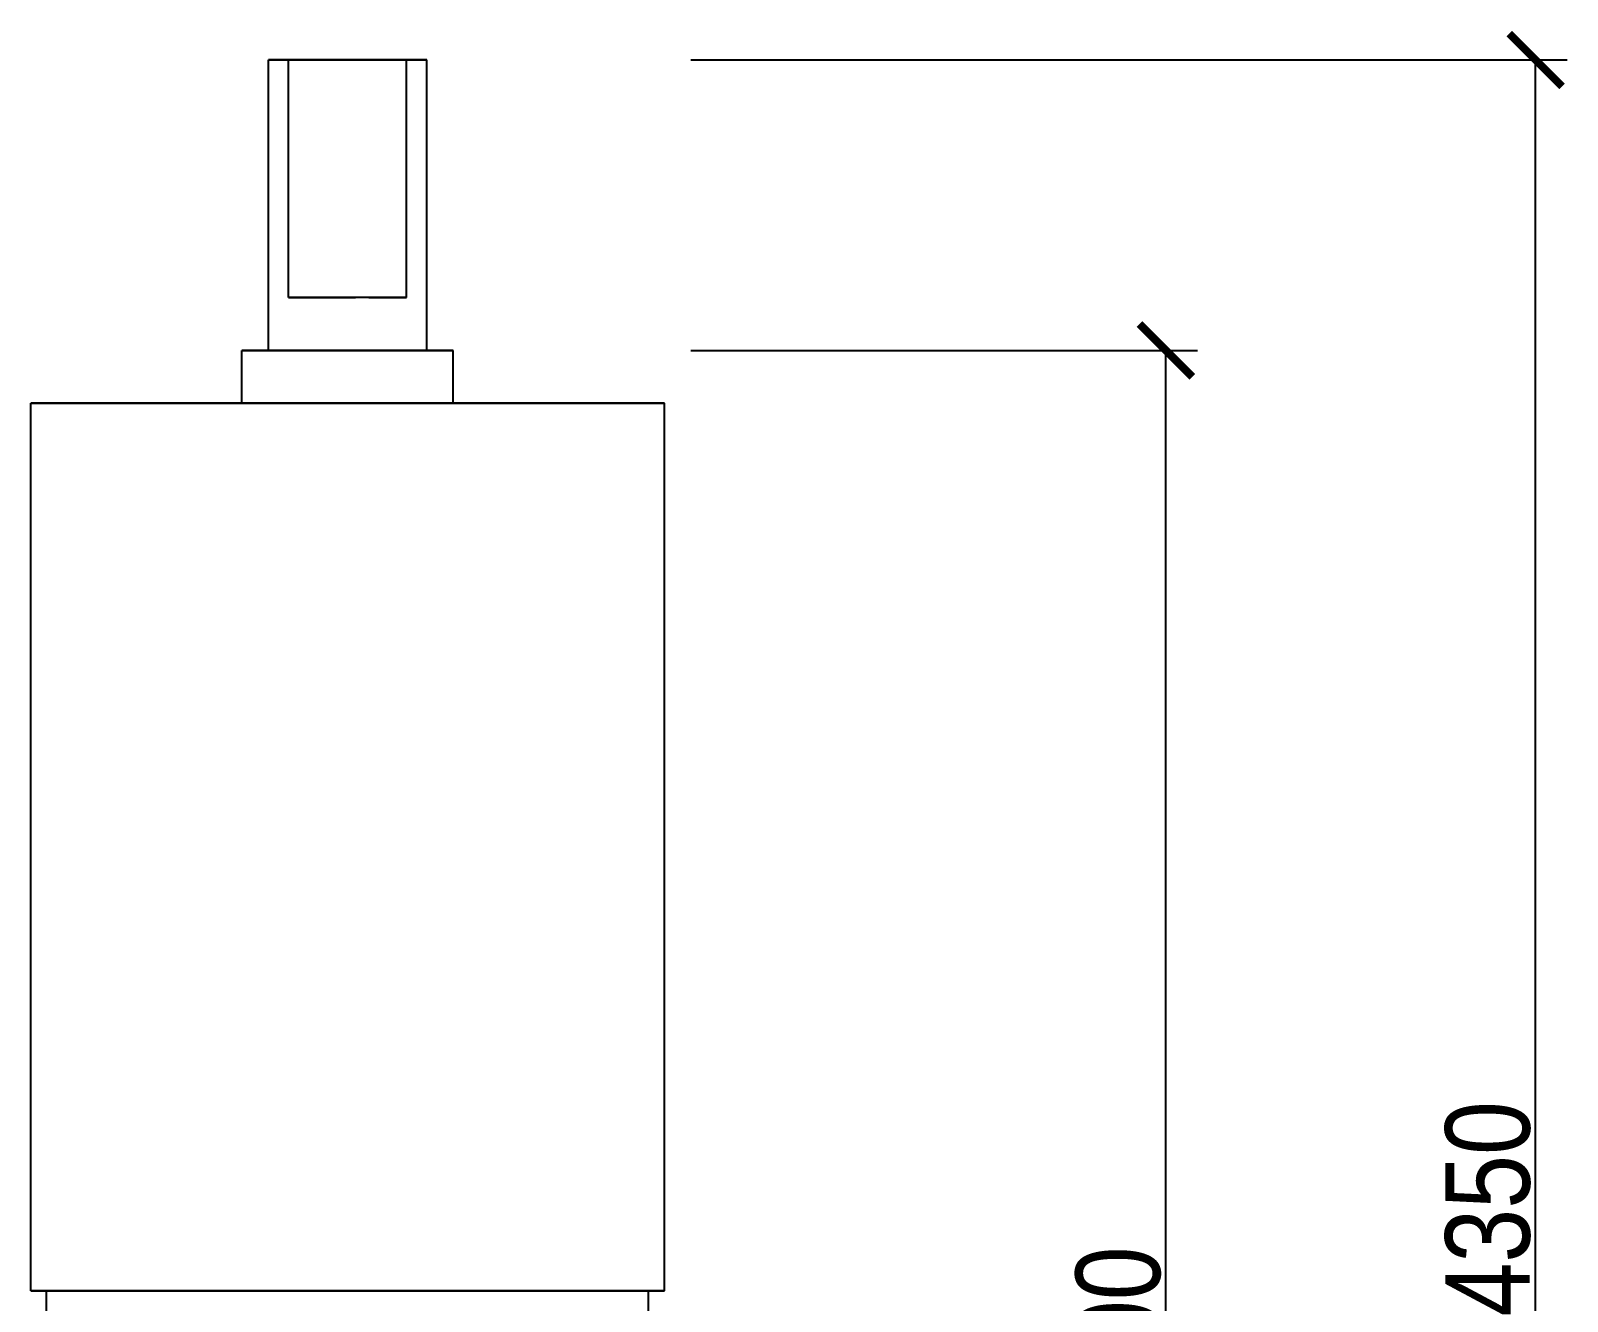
# Model space of a CAD drawing. Header units: millimetres. Extents: x -13 to 161, y -140 to 67.
# Drawn here: x 33.25 to 62.35, y 43.01 to 67.06 of the extents above; entities that cross this region are included whole.
import ezdxf

# ---------------------------------------------------------------- set-up
doc = ezdxf.new("R2010")
doc.units = ezdxf.units.MM
doc.linetypes.add('DASHED', pattern=[1.524, 1.27, -0.254])
for name, color, linetype in [('DIMS', 3, 'CONTINUOUS'), ('HIDDEN', 8, 'DASHED'), ('VISIBLE', 7, 'CONTINUOUS')]:
    doc.layers.add(name, color=color, linetype=linetype)
doc.styles.add('OpenSansCondensed-Light', font='OpenSansCondensed-Light.ttf')
doc.dimstyles.new('EZDXF', dxfattribs={"dimtxt": 0.25, "dimasz": 0.175, "dimexe": 0.375, "dimexo": 0.125, "dimgap": 0.1, "dimtad": 1, "dimlfac": 100, "dimzin": 12, "dimdsep": 46, "dimtxsty": 'OpenSansCondensed-Light', "dimblk": 'ARCHTICK', "dimcen": 2.5, "dimazin": 3, "dimtfac": 0.5, "dimtmove": 2, "dimatfit": 3})

# ---------------------------------------------------------------- blocks, each defined once
blk = doc.blocks.new('_ARCHTICK')
at = {"color": 0, "linetype": 'BYBLOCK', "const_width": 0.15}
blk.add_lwpolyline([(-0.5, -0.5), (0.5, 0.5)], dxfattribs=at)

msp = doc.modelspace()

# ---------------------------------------------------------------- linework, layer by layer
at = {"layer": 'HIDDEN'}
for points in [[(37.75, 66.51), (37.79762, 66.51), (37.84524, 66.51), (37.89286, 66.51), (37.94048, 66.51), (37.9881, 66.51), (38.03571, 66.51), (38.08333, 66.51), (38.13095, 66.51), (38.17857, 66.51), (38.22619, 66.51), (38.27381, 66.51), (38.32143, 66.51), (38.36905, 66.51), (38.41667, 66.51), (38.46429, 66.51), (38.5119, 66.51), (38.55952, 66.51), (38.60714, 66.51), (38.65476, 66.51), (38.70238, 66.51), (38.75, 66.51), (38.79762, 66.51), (38.84524, 66.51), (38.89286, 66.51), (38.94048, 66.51), (38.9881, 66.51), (39.03571, 66.51), (39.08333, 66.51), (39.13095, 66.51), (39.17857, 66.51), (39.22619, 66.51), (39.27381, 66.51), (39.32143, 66.51), (39.36905, 66.51), (39.41667, 66.51), (39.46429, 66.51), (39.5119, 66.51), (39.55952, 66.51), (39.60714, 66.51), (39.65476, 66.51), (39.70238, 66.51), (39.75, 66.51), (39.79762, 66.51), (39.84524, 66.51), (39.89286, 66.51), (39.94048, 66.51), (39.9881, 66.51), (40.03571, 66.51), (40.08333, 66.51), (40.13095, 66.51), (40.17857, 66.51), (40.22619, 66.51), (40.27381, 66.51), (40.32143, 66.51), (40.36905, 66.51), (40.41667, 66.51), (40.46429, 66.51), (40.5119, 66.51), (40.55952, 66.51), (40.60714, 66.51), (40.65476, 66.51), (40.70238, 66.51), (40.75, 66.51)], [(38.13197, 62.011), (40.36803, 62.011)], [(37.25, 61.01), (37.31349, 61.01), (37.37698, 61.01), (37.44048, 61.01), (37.50397, 61.01), (37.56746, 61.01), (37.63095, 61.01), (37.69444, 61.01), (37.75794, 61.01), (37.82143, 61.01), (37.88492, 61.01), (37.94841, 61.01), (38.0119, 61.01), (38.0754, 61.01), (38.13889, 61.01), (38.20238, 61.01), (38.26587, 61.01), (38.32937, 61.01), (38.39286, 61.01), (38.45635, 61.01), (38.51984, 61.01), (38.58333, 61.01), (38.64683, 61.01), (38.71032, 61.01), (38.77381, 61.01), (38.8373, 61.01), (38.90079, 61.01), (38.96429, 61.01), (39.02778, 61.01), (39.09127, 61.01), (39.15476, 61.01), (39.21825, 61.01), (39.28175, 61.01), (39.34524, 61.01), (39.40873, 61.01), (39.47222, 61.01), (39.53571, 61.01), (39.59921, 61.01), (39.6627, 61.01), (39.72619, 61.01), (39.78968, 61.01), (39.85317, 61.01), (39.91667, 61.01), (39.98016, 61.01), (40.04365, 61.01), (40.10714, 61.01), (40.17063, 61.01), (40.23413, 61.01), (40.29762, 61.01), (40.36111, 61.01), (40.4246, 61.01), (40.4881, 61.01), (40.55159, 61.01), (40.61508, 61.01), (40.67857, 61.01), (40.74206, 61.01), (40.80556, 61.01), (40.86905, 61.01), (40.93254, 61.01), (40.99603, 61.01), (41.05952, 61.01), (41.12302, 61.01), (41.18651, 61.01), (41.25, 61.01)], [(40.75, 61.01), (40.70238, 61.01), (40.65476, 61.01), (40.60714, 61.01), (40.55952, 61.01), (40.5119, 61.01), (40.46429, 61.01), (40.41667, 61.01), (40.36905, 61.01), (40.32143, 61.01), (40.27381, 61.01), (40.22619, 61.01), (40.17857, 61.01), (40.13095, 61.01), (40.08333, 61.01), (40.03571, 61.01), (39.9881, 61.01), (39.94048, 61.01), (39.89286, 61.01), (39.84524, 61.01), (39.79762, 61.01), (39.75, 61.01), (39.70238, 61.01), (39.65476, 61.01), (39.60714, 61.01), (39.55952, 61.01), (39.5119, 61.01), (39.46429, 61.01), (39.41667, 61.01), (39.36905, 61.01), (39.32143, 61.01), (39.27381, 61.01), (39.22619, 61.01), (39.17857, 61.01), (39.13095, 61.01), (39.08333, 61.01), (39.03571, 61.01), (38.9881, 61.01), (38.94048, 61.01), (38.89286, 61.01), (38.84524, 61.01), (38.79762, 61.01), (38.75, 61.01), (38.70238, 61.01), (38.65476, 61.01), (38.60714, 61.01), (38.55952, 61.01), (38.5119, 61.01), (38.46429, 61.01), (38.41667, 61.01), (38.36905, 61.01), (38.32143, 61.01), (38.27381, 61.01), (38.22619, 61.01), (38.17857, 61.01), (38.13095, 61.01), (38.08333, 61.01), (38.03571, 61.01), (37.9881, 61.01), (37.94048, 61.01), (37.89286, 61.01), (37.84524, 61.01), (37.79762, 61.01), (37.75, 61.01)], [(37.75, 61.01), (37.79762, 61.01), (37.84524, 61.01), (37.89286, 61.01), (37.94048, 61.01), (37.9881, 61.01), (38.03571, 61.01), (38.08333, 61.01), (38.13095, 61.01), (38.17857, 61.01), (38.22619, 61.01), (38.27381, 61.01), (38.32143, 61.01), (38.36905, 61.01), (38.41667, 61.01), (38.46429, 61.01), (38.5119, 61.01), (38.55952, 61.01), (38.60714, 61.01), (38.65476, 61.01), (38.70238, 61.01), (38.75, 61.01), (38.79762, 61.01), (38.84524, 61.01), (38.89286, 61.01), (38.94048, 61.01), (38.9881, 61.01), (39.03571, 61.01), (39.08333, 61.01), (39.13095, 61.01), (39.17857, 61.01), (39.22619, 61.01), (39.27381, 61.01), (39.32143, 61.01), (39.36905, 61.01), (39.41667, 61.01), (39.46429, 61.01), (39.5119, 61.01), (39.55952, 61.01), (39.60714, 61.01), (39.65476, 61.01), (39.70238, 61.01), (39.75, 61.01), (39.79762, 61.01), (39.84524, 61.01), (39.89286, 61.01), (39.94048, 61.01), (39.9881, 61.01), (40.03571, 61.01), (40.08333, 61.01), (40.13095, 61.01), (40.17857, 61.01), (40.22619, 61.01), (40.27381, 61.01), (40.32143, 61.01), (40.36905, 61.01), (40.41667, 61.01), (40.46429, 61.01), (40.5119, 61.01), (40.55952, 61.01), (40.60714, 61.01), (40.65476, 61.01), (40.70238, 61.01), (40.75, 61.01)], [(33.25, 60.01), (33.44048, 60.01), (33.63095, 60.01), (33.82143, 60.01), (34.0119, 60.01), (34.20238, 60.01), (34.39286, 60.01), (34.58333, 60.01), (34.77381, 60.01), (34.96429, 60.01), (35.15476, 60.01), (35.34524, 60.01), (35.53571, 60.01), (35.72619, 60.01), (35.91667, 60.01), (36.10714, 60.01), (36.29762, 60.01), (36.4881, 60.01), (36.67857, 60.01), (36.86905, 60.01), (37.05952, 60.01), (37.25, 60.01), (37.44048, 60.01), (37.63095, 60.01), (37.82143, 60.01), (38.0119, 60.01), (38.20238, 60.01), (38.39286, 60.01), (38.58333, 60.01), (38.77381, 60.01), (38.96429, 60.01), (39.15476, 60.01), (39.34524, 60.01), (39.53571, 60.01), (39.72619, 60.01), (39.91667, 60.01), (40.10714, 60.01), (40.29762, 60.01), (40.4881, 60.01), (40.67857, 60.01), (40.86905, 60.01), (41.05952, 60.01), (41.25, 60.01), (41.44048, 60.01), (41.63095, 60.01), (41.82143, 60.01), (42.0119, 60.01), (42.20238, 60.01), (42.39286, 60.01), (42.58333, 60.01), (42.77381, 60.01), (42.96429, 60.01), (43.15476, 60.01), (43.34524, 60.01), (43.53571, 60.01), (43.72619, 60.01), (43.91667, 60.01), (44.10714, 60.01), (44.29762, 60.01), (44.4881, 60.01), (44.67857, 60.01), (44.86905, 60.01), (45.05952, 60.01), (45.25, 60.01)], [(41.25, 60.01), (41.18651, 60.01), (41.12302, 60.01), (41.05952, 60.01), (40.99603, 60.01), (40.93254, 60.01), (40.86905, 60.01), (40.80556, 60.01), (40.74206, 60.01), (40.67857, 60.01), (40.61508, 60.01), (40.55159, 60.01), (40.4881, 60.01), (40.4246, 60.01), (40.36111, 60.01), (40.29762, 60.01), (40.23413, 60.01), (40.17063, 60.01), (40.10714, 60.01), (40.04365, 60.01), (39.98016, 60.01), (39.91667, 60.01), (39.85317, 60.01), (39.78968, 60.01), (39.72619, 60.01), (39.6627, 60.01), (39.59921, 60.01), (39.53571, 60.01), (39.47222, 60.01), (39.40873, 60.01), (39.34524, 60.01), (39.28175, 60.01), (39.21825, 60.01), (39.15476, 60.01), (39.09127, 60.01), (39.02778, 60.01), (38.96429, 60.01), (38.90079, 60.01), (38.8373, 60.01), (38.77381, 60.01), (38.71032, 60.01), (38.64683, 60.01), (38.58333, 60.01), (38.51984, 60.01), (38.45635, 60.01), (38.39286, 60.01), (38.32937, 60.01), (38.26587, 60.01), (38.20238, 60.01), (38.13889, 60.01), (38.0754, 60.01), (38.0119, 60.01), (37.94841, 60.01), (37.88492, 60.01), (37.82143, 60.01), (37.75794, 60.01), (37.69444, 60.01), (37.63095, 60.01), (37.56746, 60.01), (37.50397, 60.01), (37.44048, 60.01), (37.37698, 60.01), (37.31349, 60.01), (37.25, 60.01)], [(37.25, 60.01), (37.31349, 60.01), (37.37698, 60.01), (37.44048, 60.01), (37.50397, 60.01), (37.56746, 60.01), (37.63095, 60.01), (37.69444, 60.01), (37.75794, 60.01), (37.82143, 60.01), (37.88492, 60.01), (37.94841, 60.01), (38.0119, 60.01), (38.0754, 60.01), (38.13889, 60.01), (38.20238, 60.01), (38.26587, 60.01), (38.32937, 60.01), (38.39286, 60.01), (38.45635, 60.01), (38.51984, 60.01), (38.58333, 60.01), (38.64683, 60.01), (38.71032, 60.01), (38.77381, 60.01), (38.8373, 60.01), (38.90079, 60.01), (38.96429, 60.01), (39.02778, 60.01), (39.09127, 60.01), (39.15476, 60.01), (39.21825, 60.01), (39.28175, 60.01), (39.34524, 60.01), (39.40873, 60.01), (39.47222, 60.01), (39.53571, 60.01), (39.59921, 60.01), (39.6627, 60.01), (39.72619, 60.01), (39.78968, 60.01), (39.85317, 60.01), (39.91667, 60.01), (39.98016, 60.01), (40.04365, 60.01), (40.10714, 60.01), (40.17063, 60.01), (40.23413, 60.01), (40.29762, 60.01), (40.36111, 60.01), (40.4246, 60.01), (40.4881, 60.01), (40.55159, 60.01), (40.61508, 60.01), (40.67857, 60.01), (40.74206, 60.01), (40.80556, 60.01), (40.86905, 60.01), (40.93254, 60.01), (40.99603, 60.01), (41.05952, 60.01), (41.12302, 60.01), (41.18651, 60.01), (41.25, 60.01)], [(33.25, 43.21), (33.44048, 43.21), (33.63095, 43.21), (33.82143, 43.21), (34.0119, 43.21), (34.20238, 43.21), (34.39286, 43.21), (34.58333, 43.21), (34.77381, 43.21), (34.96429, 43.21), (35.15476, 43.21), (35.34524, 43.21), (35.53571, 43.21), (35.72619, 43.21), (35.91667, 43.21), (36.10714, 43.21), (36.29762, 43.21), (36.4881, 43.21), (36.67857, 43.21), (36.86905, 43.21), (37.05952, 43.21), (37.25, 43.21), (37.44048, 43.21), (37.63095, 43.21), (37.82143, 43.21), (38.0119, 43.21), (38.20238, 43.21), (38.39286, 43.21), (38.58333, 43.21), (38.77381, 43.21), (38.96429, 43.21), (39.15476, 43.21), (39.34524, 43.21), (39.53571, 43.21), (39.72619, 43.21), (39.91667, 43.21), (40.10714, 43.21), (40.29762, 43.21), (40.4881, 43.21), (40.67857, 43.21), (40.86905, 43.21), (41.05952, 43.21), (41.25, 43.21), (41.44048, 43.21), (41.63095, 43.21), (41.82143, 43.21), (42.0119, 43.21), (42.20238, 43.21), (42.39286, 43.21), (42.58333, 43.21), (42.77381, 43.21), (42.96429, 43.21), (43.15476, 43.21), (43.34524, 43.21), (43.53571, 43.21), (43.72619, 43.21), (43.91667, 43.21), (44.10714, 43.21), (44.29762, 43.21), (44.4881, 43.21), (44.67857, 43.21), (44.86905, 43.21), (45.05952, 43.21), (45.25, 43.21)], [(44.95, 43.21), (44.76905, 43.21), (44.5881, 43.21), (44.40714, 43.21), (44.22619, 43.21), (44.04524, 43.21), (43.86429, 43.21), (43.68333, 43.21), (43.50238, 43.21), (43.32143, 43.21), (43.14048, 43.21), (42.95952, 43.21), (42.77857, 43.21), (42.59762, 43.21), (42.41667, 43.21), (42.23571, 43.21), (42.05476, 43.21), (41.87381, 43.21), (41.69286, 43.21), (41.5119, 43.21), (41.33095, 43.21), (41.15, 43.21), (40.96905, 43.21), (40.7881, 43.21), (40.60714, 43.21), (40.42619, 43.21), (40.24524, 43.21), (40.06429, 43.21), (39.88333, 43.21), (39.70238, 43.21), (39.52143, 43.21), (39.34048, 43.21), (39.15952, 43.21), (38.97857, 43.21), (38.79762, 43.21), (38.61667, 43.21), (38.43571, 43.21), (38.25476, 43.21), (38.07381, 43.21), (37.89286, 43.21), (37.7119, 43.21), (37.53095, 43.21), (37.35, 43.21), (37.16905, 43.21), (36.9881, 43.21), (36.80714, 43.21), (36.62619, 43.21), (36.44524, 43.21), (36.26429, 43.21), (36.08333, 43.21), (35.90238, 43.21), (35.72143, 43.21), (35.54048, 43.21), (35.35952, 43.21), (35.17857, 43.21), (34.99762, 43.21), (34.81667, 43.21), (34.63571, 43.21), (34.45476, 43.21), (34.27381, 43.21), (34.09286, 43.21), (33.9119, 43.21), (33.73095, 43.21), (33.55, 43.21)], [(33.55, 43.21), (33.73095, 43.21), (33.9119, 43.21), (34.09286, 43.21), (34.27381, 43.21), (34.45476, 43.21), (34.63571, 43.21), (34.81667, 43.21), (34.99762, 43.21), (35.17857, 43.21), (35.35952, 43.21), (35.54048, 43.21), (35.72143, 43.21), (35.90238, 43.21), (36.08333, 43.21), (36.26429, 43.21), (36.44524, 43.21), (36.62619, 43.21), (36.80714, 43.21), (36.9881, 43.21), (37.16905, 43.21), (37.35, 43.21), (37.53095, 43.21), (37.7119, 43.21), (37.89286, 43.21), (38.07381, 43.21), (38.25476, 43.21), (38.43571, 43.21), (38.61667, 43.21), (38.79762, 43.21), (38.97857, 43.21), (39.15952, 43.21), (39.34048, 43.21), (39.52143, 43.21), (39.70238, 43.21), (39.88333, 43.21), (40.06429, 43.21), (40.24524, 43.21), (40.42619, 43.21), (40.60714, 43.21), (40.7881, 43.21), (40.96905, 43.21), (41.15, 43.21), (41.33095, 43.21), (41.5119, 43.21), (41.69286, 43.21), (41.87381, 43.21), (42.05476, 43.21), (42.23571, 43.21), (42.41667, 43.21), (42.59762, 43.21), (42.77857, 43.21), (42.95952, 43.21), (43.14048, 43.21), (43.32143, 43.21), (43.50238, 43.21), (43.68333, 43.21), (43.86429, 43.21), (44.04524, 43.21), (44.22619, 43.21), (44.40714, 43.21), (44.5881, 43.21), (44.76905, 43.21), (44.95, 43.21)]]:
    msp.add_lwpolyline(points, dxfattribs=at)
at = {"layer": 'VISIBLE'}
for points in [[(38.13197, 66.51), (38.1259, 66.51), (38.11984, 66.51), (38.11378, 66.51), (38.10771, 66.51), (38.10165, 66.51), (38.09559, 66.51), (38.08953, 66.51), (38.08346, 66.51), (38.0774, 66.51), (38.07134, 66.51), (38.06527, 66.51), (38.05921, 66.51), (38.05315, 66.51), (38.04708, 66.51), (38.04102, 66.51), (38.03496, 66.51), (38.0289, 66.51), (38.02283, 66.51), (38.01677, 66.51), (38.01071, 66.51), (38.00464, 66.51), (37.99858, 66.51), (37.99252, 66.51), (37.98646, 66.51), (37.98039, 66.51), (37.97433, 66.51), (37.96827, 66.51), (37.9622, 66.51), (37.95614, 66.51), (37.95008, 66.51), (37.94401, 66.51), (37.93795, 66.51), (37.93189, 66.51), (37.92583, 66.51), (37.91976, 66.51), (37.9137, 66.51), (37.90764, 66.51), (37.90157, 66.51), (37.89551, 66.51), (37.88945, 66.51), (37.88338, 66.51), (37.87732, 66.51), (37.87126, 66.51), (37.8652, 66.51), (37.85913, 66.51), (37.85307, 66.51), (37.84701, 66.51), (37.84094, 66.51), (37.83488, 66.51), (37.82882, 66.51), (37.82276, 66.51), (37.81669, 66.51), (37.81063, 66.51), (37.80457, 66.51), (37.7985, 66.51), (37.79244, 66.51), (37.78638, 66.51), (37.78031, 66.51), (37.77425, 66.51), (37.76819, 66.51), (37.76213, 66.51), (37.75606, 66.51), (37.75, 66.51)], [(37.75, 61.01), (37.75, 66.51)], [(38.13197, 62.011), (38.13197, 66.51)], [(40.36803, 66.51), (38.13197, 66.51)], [(40.75, 66.51), (40.74394, 66.51), (40.73787, 66.51), (40.73181, 66.51), (40.72575, 66.51), (40.71969, 66.51), (40.71362, 66.51), (40.70756, 66.51), (40.7015, 66.51), (40.69543, 66.51), (40.68937, 66.51), (40.68331, 66.51), (40.67724, 66.51), (40.67118, 66.51), (40.66512, 66.51), (40.65906, 66.51), (40.65299, 66.51), (40.64693, 66.51), (40.64087, 66.51), (40.6348, 66.51), (40.62874, 66.51), (40.62268, 66.51), (40.61662, 66.51), (40.61055, 66.51), (40.60449, 66.51), (40.59843, 66.51), (40.59236, 66.51), (40.5863, 66.51), (40.58024, 66.51), (40.57417, 66.51), (40.56811, 66.51), (40.56205, 66.51), (40.55599, 66.51), (40.54992, 66.51), (40.54386, 66.51), (40.5378, 66.51), (40.53173, 66.51), (40.52567, 66.51), (40.51961, 66.51), (40.51354, 66.51), (40.50748, 66.51), (40.50142, 66.51), (40.49536, 66.51), (40.48929, 66.51), (40.48323, 66.51), (40.47717, 66.51), (40.4711, 66.51), (40.46504, 66.51), (40.45898, 66.51), (40.45292, 66.51), (40.44685, 66.51), (40.44079, 66.51), (40.43473, 66.51), (40.42866, 66.51), (40.4226, 66.51), (40.41654, 66.51), (40.41047, 66.51), (40.40441, 66.51), (40.39835, 66.51), (40.39229, 66.51), (40.38622, 66.51), (40.38016, 66.51), (40.3741, 66.51), (40.36803, 66.51)], [(40.36803, 62.011), (40.36803, 66.51)], [(40.75, 61.01), (40.75, 66.51)], [(40.36803, 62.011), (40.33254, 62.011), (40.29705, 62.011), (40.26155, 62.011), (40.22606, 62.011), (40.19057, 62.011), (40.15508, 62.011), (40.11958, 62.011), (40.08409, 62.011), (40.0486, 62.011), (40.0131, 62.011), (39.97761, 62.011), (39.94212, 62.011), (39.90662, 62.011), (39.87113, 62.011), (39.83564, 62.011), (39.80014, 62.011), (39.76465, 62.011), (39.72916, 62.011), (39.69366, 62.011), (39.65817, 62.011), (39.62268, 62.011), (39.58718, 62.011), (39.55169, 62.011), (39.5162, 62.011), (39.48071, 62.011), (39.44521, 62.011), (39.40972, 62.011), (39.37423, 62.011), (39.33873, 62.011), (39.30324, 62.011), (39.26775, 62.011), (39.23225, 62.011), (39.19676, 62.011), (39.16127, 62.011), (39.12577, 62.011), (39.09028, 62.011), (39.05479, 62.011), (39.01929, 62.011), (38.9838, 62.011), (38.94831, 62.011), (38.91282, 62.011), (38.87732, 62.011), (38.84183, 62.011), (38.80634, 62.011), (38.77084, 62.011), (38.73535, 62.011), (38.69986, 62.011), (38.66436, 62.011), (38.62887, 62.011), (38.59338, 62.011), (38.55788, 62.011), (38.52239, 62.011), (38.4869, 62.011), (38.4514, 62.011), (38.41591, 62.011), (38.38042, 62.011), (38.34492, 62.011), (38.30943, 62.011), (38.27394, 62.011), (38.23845, 62.011), (38.20295, 62.011), (38.16746, 62.011), (38.13197, 62.011)], [(41.25, 61.01), (41.18651, 61.01), (41.12302, 61.01), (41.05952, 61.01), (40.99603, 61.01), (40.93254, 61.01), (40.86905, 61.01), (40.80556, 61.01), (40.74206, 61.01), (40.67857, 61.01), (40.61508, 61.01), (40.55159, 61.01), (40.4881, 61.01), (40.4246, 61.01), (40.36111, 61.01), (40.29762, 61.01), (40.23413, 61.01), (40.17063, 61.01), (40.10714, 61.01), (40.04365, 61.01), (39.98016, 61.01), (39.91667, 61.01), (39.85317, 61.01), (39.78968, 61.01), (39.72619, 61.01), (39.6627, 61.01), (39.59921, 61.01), (39.53571, 61.01), (39.47222, 61.01), (39.40873, 61.01), (39.34524, 61.01), (39.28175, 61.01), (39.21825, 61.01), (39.15476, 61.01), (39.09127, 61.01), (39.02778, 61.01), (38.96429, 61.01), (38.90079, 61.01), (38.8373, 61.01), (38.77381, 61.01), (38.71032, 61.01), (38.64683, 61.01), (38.58333, 61.01), (38.51984, 61.01), (38.45635, 61.01), (38.39286, 61.01), (38.32937, 61.01), (38.26587, 61.01), (38.20238, 61.01), (38.13889, 61.01), (38.0754, 61.01), (38.0119, 61.01), (37.94841, 61.01), (37.88492, 61.01), (37.82143, 61.01), (37.75794, 61.01), (37.69444, 61.01), (37.63095, 61.01), (37.56746, 61.01), (37.50397, 61.01), (37.44048, 61.01), (37.37698, 61.01), (37.31349, 61.01), (37.25, 61.01)], [(37.25, 60.01), (37.25, 61.01)], [(41.25, 60.01), (41.25, 61.01)], [(45.25, 60.01), (45.05952, 60.01), (44.86905, 60.01), (44.67857, 60.01), (44.4881, 60.01), (44.29762, 60.01), (44.10714, 60.01), (43.91667, 60.01), (43.72619, 60.01), (43.53571, 60.01), (43.34524, 60.01), (43.15476, 60.01), (42.96429, 60.01), (42.77381, 60.01), (42.58333, 60.01), (42.39286, 60.01), (42.20238, 60.01), (42.0119, 60.01), (41.82143, 60.01), (41.63095, 60.01), (41.44048, 60.01), (41.25, 60.01), (41.05952, 60.01), (40.86905, 60.01), (40.67857, 60.01), (40.4881, 60.01), (40.29762, 60.01), (40.10714, 60.01), (39.91667, 60.01), (39.72619, 60.01), (39.53571, 60.01), (39.34524, 60.01), (39.15476, 60.01), (38.96429, 60.01), (38.77381, 60.01), (38.58333, 60.01), (38.39286, 60.01), (38.20238, 60.01), (38.0119, 60.01), (37.82143, 60.01), (37.63095, 60.01), (37.44048, 60.01), (37.25, 60.01), (37.05952, 60.01), (36.86905, 60.01), (36.67857, 60.01), (36.4881, 60.01), (36.29762, 60.01), (36.10714, 60.01), (35.91667, 60.01), (35.72619, 60.01), (35.53571, 60.01), (35.34524, 60.01), (35.15476, 60.01), (34.96429, 60.01), (34.77381, 60.01), (34.58333, 60.01), (34.39286, 60.01), (34.20238, 60.01), (34.0119, 60.01), (33.82143, 60.01), (33.63095, 60.01), (33.44048, 60.01), (33.25, 60.01)], [(33.25, 43.21), (33.25, 60.01)], [(45.25, 43.21), (45.25, 60.01)], [(45.25, 43.21), (45.05952, 43.21), (44.86905, 43.21), (44.67857, 43.21), (44.4881, 43.21), (44.29762, 43.21), (44.10714, 43.21), (43.91667, 43.21), (43.72619, 43.21), (43.53571, 43.21), (43.34524, 43.21), (43.15476, 43.21), (42.96429, 43.21), (42.77381, 43.21), (42.58333, 43.21), (42.39286, 43.21), (42.20238, 43.21), (42.0119, 43.21), (41.82143, 43.21), (41.63095, 43.21), (41.44048, 43.21), (41.25, 43.21), (41.05952, 43.21), (40.86905, 43.21), (40.67857, 43.21), (40.4881, 43.21), (40.29762, 43.21), (40.10714, 43.21), (39.91667, 43.21), (39.72619, 43.21), (39.53571, 43.21), (39.34524, 43.21), (39.15476, 43.21), (38.96429, 43.21), (38.77381, 43.21), (38.58333, 43.21), (38.39286, 43.21), (38.20238, 43.21), (38.0119, 43.21), (37.82143, 43.21), (37.63095, 43.21), (37.44048, 43.21), (37.25, 43.21), (37.05952, 43.21), (36.86905, 43.21), (36.67857, 43.21), (36.4881, 43.21), (36.29762, 43.21), (36.10714, 43.21), (35.91667, 43.21), (35.72619, 43.21), (35.53571, 43.21), (35.34524, 43.21), (35.15476, 43.21), (34.96429, 43.21), (34.77381, 43.21), (34.58333, 43.21), (34.39286, 43.21), (34.20238, 43.21), (34.0119, 43.21), (33.82143, 43.21), (33.63095, 43.21), (33.44048, 43.21), (33.25, 43.21)], [(33.55, 42.81), (33.55, 43.21)], [(44.95, 42.81), (44.95, 43.21)]]:
    msp.add_lwpolyline(points, dxfattribs=at)

# ---------------------------------------------------------------- dimensions: what is measured, and where the dimension line sits
at = {"layer": 'DIMS'}
for base, p2 in [((61.75, 23.01), (45.25, 66.51)), ((54.75, 23.01), (45.25, 61.01))]:
    msp.add_linear_dim(base=base, p1=(45.25, 23.01), p2=p2, angle=90, dimstyle='EZDXF', override={"dimtxt": 1.6, "dimasz": 1, "dimexe": 0.6, "dimexo": 0.5, "dimdec": 2}, dxfattribs=at).render()

doc.saveas('drawing.dxf')
